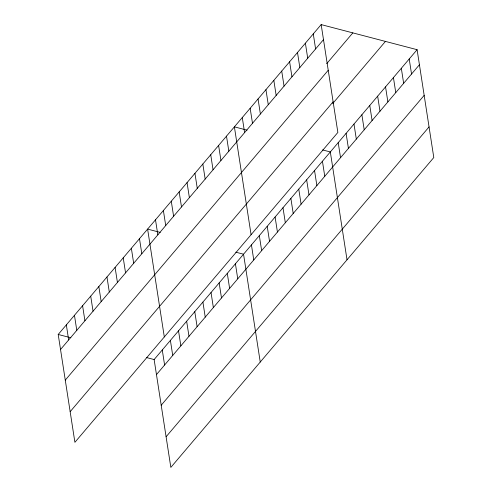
<?xml version="1.0" encoding="UTF-8"?>
<svg xmlns="http://www.w3.org/2000/svg" width="492" height="492" viewBox="0 0 492 492"><rect width="100%" height="100%" fill="white"/><g stroke="black" fill="none" stroke-linecap="round" stroke-linejoin="round"><path stroke-width="0.74" d="M321.165 24.6L337.863 132.446L74.901 442.308L58.204 334.462L321.165 24.6L417.099 49.692L433.796 157.538L170.835 467.4L154.137 359.554L417.099 49.692M60.534 349.498L323.496 39.643M326.694 63.671L352.826 32.884M65.276 380.125L328.232 70.264M70.159 411.681L333.121 101.819M332.684 103.578L385.439 41.414M156.468 374.596L419.43 64.735M161.21 405.224L424.172 95.362M166.093 436.773L429.055 126.911M247.052 130.165L234.389 126.856L251.086 234.696M322.586 149.925L330.323 151.948L347.02 259.794M160.275 232.421L147.612 229.106L164.31 336.952M235.809 252.181L243.546 254.204L260.243 362.05M58.204 334.462L70.866 337.77M146.401 357.53L154.137 359.554M409.209 58.991L411.54 74.034M401.324 68.283L403.649 83.326M393.434 77.582L395.759 92.625M385.543 86.875L387.874 101.918M377.653 96.174L379.984 111.217M369.769 105.472L372.093 120.509M361.878 114.765L364.209 129.808M353.988 124.064L356.319 139.101M346.097 133.357L348.428 148.4M338.213 142.655L340.538 157.692M313.275 33.899L315.606 48.936M305.384 43.191L307.715 58.234M322.432 161.247L324.763 176.284M297.5 52.49L299.825 67.527M314.548 170.54L316.873 185.582M289.61 61.783L291.94 76.826M306.657 179.838L308.982 194.875M281.719 71.082L284.05 86.118M298.767 189.131L301.098 204.174M273.835 80.374L276.16 95.417M290.877 198.43L293.207 213.467M265.944 89.673L268.269 104.71M282.992 207.722L285.317 222.765M258.054 98.966L260.385 114.009M275.102 217.021L277.433 232.058M250.164 108.265L252.494 123.301M267.211 226.314L269.542 241.357M242.279 117.557L244.604 132.6M259.321 235.613L261.652 250.649M251.437 244.905L253.761 259.948M226.498 136.149L228.829 151.192M218.608 145.447L220.939 160.484M235.416 263.78L237.747 278.823M210.724 154.74L213.048 169.783M227.292 273.355L229.616 288.398M202.833 164.039L205.164 179.076M219.161 282.937L221.492 297.974M194.943 173.332L197.274 188.375M211.037 292.512L213.362 307.555M187.058 182.63L189.383 197.667M202.907 302.088L205.238 317.131M179.168 191.923L181.493 206.966M194.777 311.67L197.107 326.706M171.278 201.222L173.608 216.259M186.653 321.245L188.977 336.288M163.387 210.514L165.718 225.557M178.522 330.821L180.853 345.864M155.503 219.813L157.827 234.85M170.398 340.402L172.723 355.439M162.268 349.978L164.599 365.021M139.482 238.688L141.813 253.724M131.358 248.263L133.683 263.306M123.228 257.839L125.558 272.882M115.097 267.42L117.428 282.457M106.973 276.996L109.298 292.039M98.843 286.572L101.174 301.614M90.719 296.153L93.043 311.19M82.588 305.729L84.919 320.766M74.458 315.304L76.789 330.347M66.334 324.88L68.659 339.923"/></g></svg>
